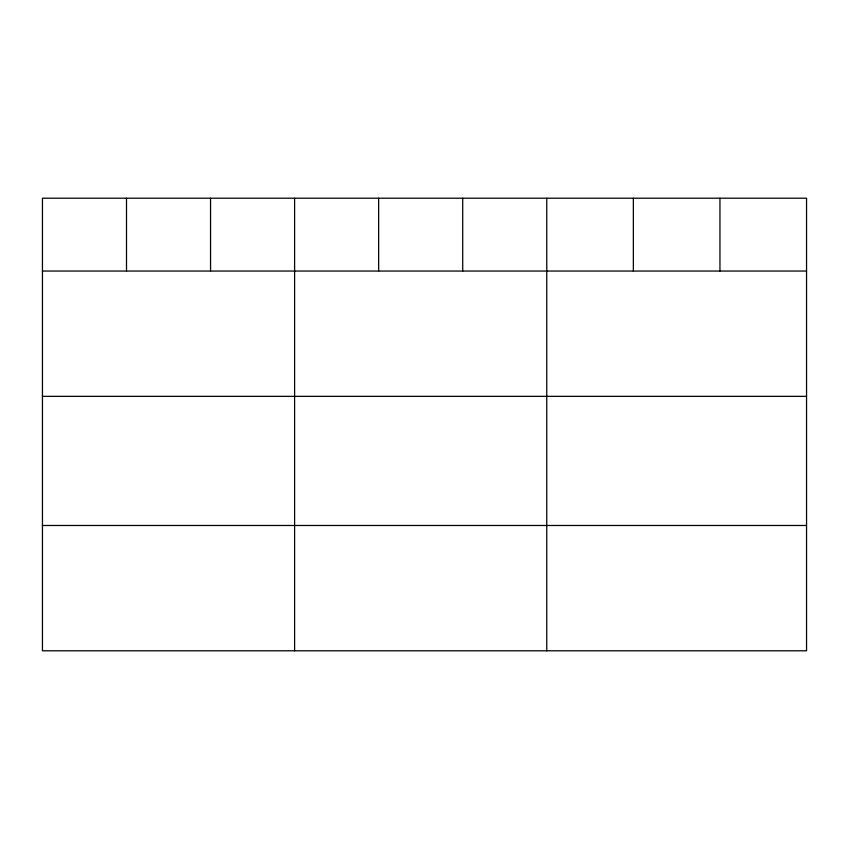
<?xml version="1.0" encoding="UTF-8"?>
<svg xmlns="http://www.w3.org/2000/svg" width="849" height="849" viewBox="0 0 849 849"><rect width="100%" height="100%" fill="white"/><g stroke="black" fill="none" stroke-linecap="round" stroke-linejoin="round"><path stroke-width="1.27" d="M806.55 271.043L806.55 650.79L42.45 650.79L42.45 198.21L806.55 198.21L806.55 271.043L42.45 271.043M42.45 396.356L806.55 396.356M42.45 525.478L806.55 525.478M719.952 198.21L719.952 271.043M633.354 198.21L633.354 271.043M546.756 198.21L546.756 650.79M462.705 198.21L462.705 271.043M378.654 198.21L378.654 271.043M294.603 198.21L294.603 650.79M210.552 198.21L210.552 271.043M126.501 198.21L126.501 271.043"/></g></svg>
